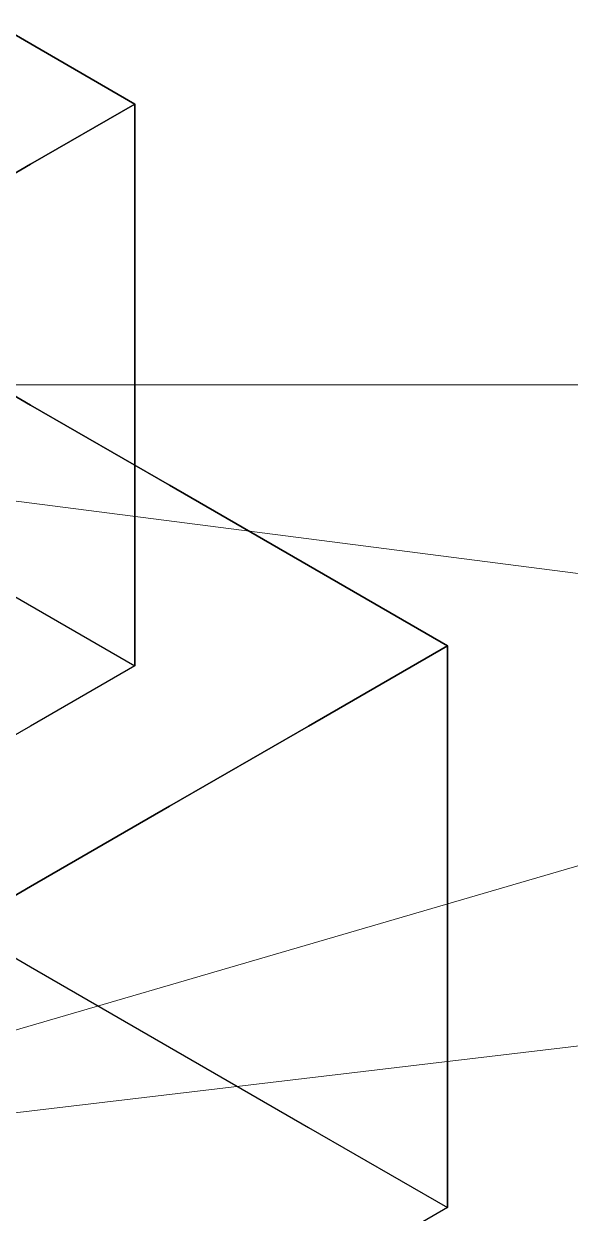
# Model space of a CAD drawing. Header units: metres. Extents: x 0 to 24.2, y -20 to 5.6.
# Drawn here: x 22.017 to 22.358, y 0.609 to 1.35 of the extents above; entities that cross this region are included whole.
import ezdxf

# ---------------------------------------------------------------- set-up
doc = ezdxf.new("R2010")
doc.units = ezdxf.units.M
doc.header["$LTSCALE"] = 0.25
doc.layers.add('ISO-ARISTAS', color=8, linetype='CONTINUOUS')
doc.layers.add('LLAMADAS', color=30, linetype='CONTINUOUS', lineweight=18)

msp = doc.modelspace()

# ---------------------------------------------------------------- linework, layer by layer
at = {"layer": 'ISO-ARISTAS', "color": 250}
for p, q in [((22.0866, 1.3), (22, 1.35)), ((22, 1.35), (22.0866, 1.3)), ((22.0866, 1.3), (22.02165, 1.2625)), ((22.02165, 1.2625), (22.0866, 1.3)), ((22.0866, 1.2125), (22.0866, 1.3)), ((22.0866, 1.3), (22.0866, 1.2125)), ((22.02165, 1.2625), (21.9567, 1.225)), ((21.9567, 1.225), (22.02165, 1.2625)), ((22.0866, 1.125), (22.0866, 1.2125)), ((22.0866, 1.2125), (22.0866, 1.125)), ((22.02165, 1.1125), (21.93505, 1.1625)), ((21.93505, 1.1625), (22.02165, 1.1125)), ((22.0866, 1.0375), (22.0866, 1.125)), ((22.0866, 1.125), (22.0866, 1.0375)), ((22.10825, 1.0625), (22.02165, 1.1125)), ((22.02165, 1.1125), (22.10825, 1.0625)), ((22.19486, 1.0125), (22.10825, 1.0625)), ((22.10825, 1.0625), (22.19486, 1.0125)), ((22.0866, 0.95), (22.0866, 1.0375)), ((22.0866, 1.0375), (22.0866, 0.95)), ((22.28146, 0.9625), (22.19486, 1.0125)), ((22.19486, 1.0125), (22.28146, 0.9625)), ((22, 1), (22.0866, 0.95)), ((22, 1), (22.0866, 0.95)), ((22.28146, 0.9625), (22.19486, 0.9125)), ((22.19486, 0.9125), (22.28146, 0.9625)), ((22.28146, 0.875), (22.28146, 0.9625)), ((22.28146, 0.9625), (22.28146, 0.875)), ((22.0866, 0.95), (22.02165, 0.9125)), ((22.0866, 0.95), (22.02165, 0.9125)), ((22.02165, 0.9125), (21.9567, 0.875)), ((22.02165, 0.9125), (21.9567, 0.875)), ((22.19486, 0.9125), (22.10825, 0.8625)), ((22.10825, 0.8625), (22.19486, 0.9125)), ((22.28146, 0.7875), (22.28146, 0.875)), ((22.28146, 0.875), (22.28146, 0.7875)), ((22.10825, 0.8625), (22.02165, 0.8125)), ((22.02165, 0.8125), (22.10825, 0.8625)), ((21.93505, 0.8125), (22.02165, 0.7625)), ((21.93505, 0.8125), (22.02165, 0.7625)), ((22.02165, 0.8125), (21.93505, 0.7625)), ((21.93505, 0.7625), (22.02165, 0.8125)), ((22.28146, 0.7), (22.28146, 0.7875)), ((22.28146, 0.7875), (22.28146, 0.7)), ((22.02165, 0.7625), (22.10825, 0.7125)), ((22.02165, 0.7625), (22.10825, 0.7125)), ((22.10825, 0.7125), (22.19486, 0.6625)), ((22.10825, 0.7125), (22.19486, 0.6625)), ((22.28146, 0.6125), (22.28146, 0.7)), ((22.28146, 0.7), (22.28146, 0.6125)), ((22.19486, 0.6625), (22.28146, 0.6125)), ((22.19486, 0.6625), (22.28146, 0.6125)), ((22.28146, 0.6125), (22.19486, 0.5625)), ((22.28146, 0.6125), (22.19486, 0.5625))]:
    msp.add_line(p, q, dxfattribs=at)
at = {"layer": 'LLAMADAS'}
for p, q in [((22.48, 1.125), (21.9567, 1.125)), ((22.48, 0.99238), (21.93505, 1.0625)), ((22.48, 0.85975), (21.91773, 0.6955)), ((22.48, 0.72713), (21.93505, 0.6625))]:
    msp.add_line(p, q, dxfattribs=at)

doc.saveas('drawing.dxf')
